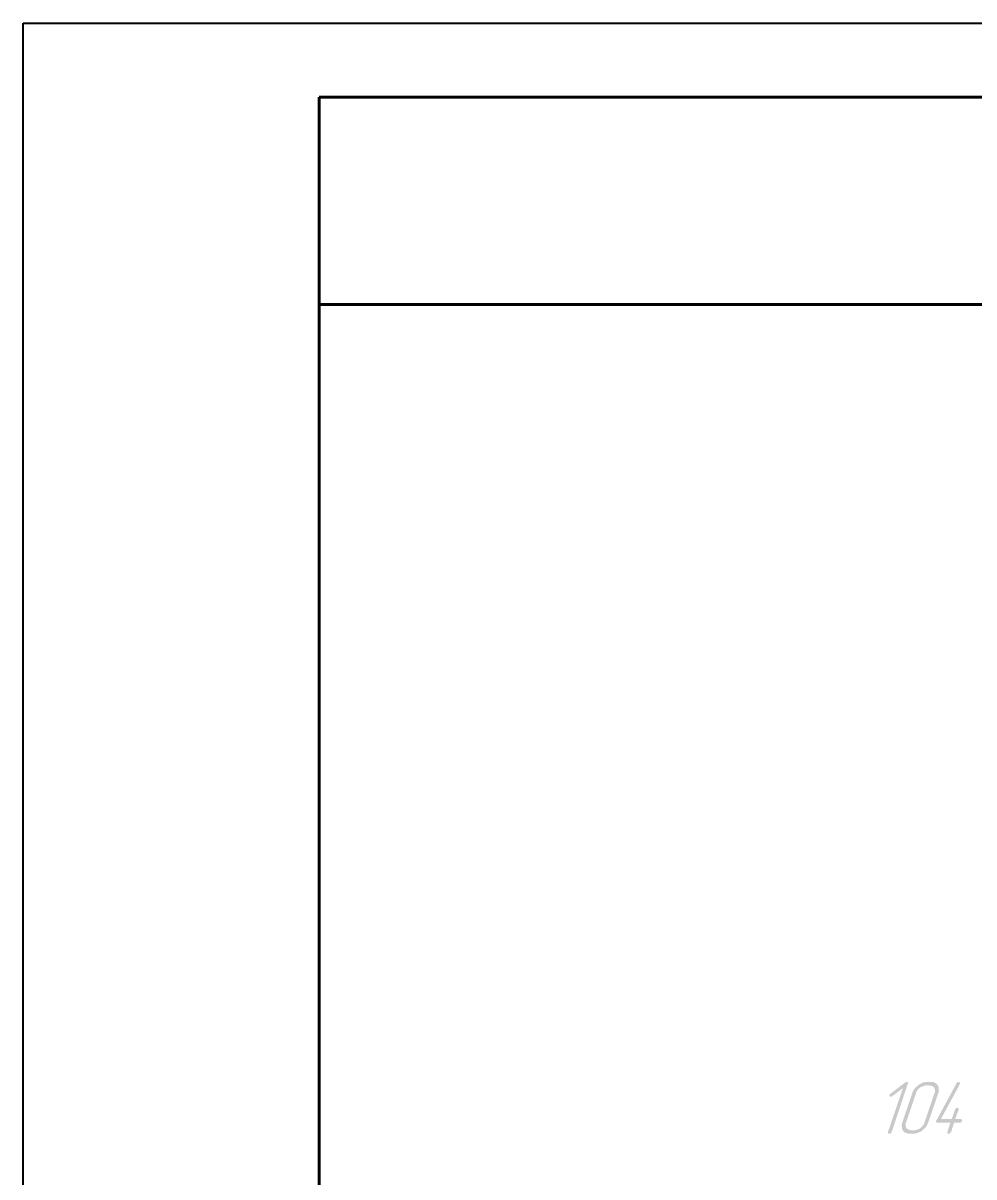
# Model space of a CAD drawing. Extents: x 260 to 1101, y 70 to 664.
# Drawn here: x 260 to 324.2, y 586.1 to 664 of the extents above; entities that cross this region are included whole.
import ezdxf

# ---------------------------------------------------------------- set-up
doc = ezdxf.new("R2010")
doc.units = 0
doc.header["$MEASUREMENT"] = 0
doc.layers.add('KONTUR', color=7, linetype='CONTINUOUS')
doc.layers.add('PDF _Сплошная заливка', color=7, linetype='CONTINUOUS')
doc.layers.add('Основная', color=7, linetype='CONTINUOUS', lineweight=40)

msp = doc.modelspace()

# ---------------------------------------------------------------- hatches: boundary and pattern name
at = {"layer": 'PDF _Сплошная заливка', "transparency": 33554559}
for points in [[(319.693, 592.513), (319.719, 592.513), (319.744, 592.488), (319.744, 592.488), (319.77, 592.462), (319.77, 592.437), (319.744, 592.411), (318.652, 589.135), (318.652, 589.135), (318.627, 589.109), (318.602, 589.084), (318.576, 589.059), (318.576, 589.033), (318.551, 589.033), (318.525, 589.033), (318.475, 589.033), (318.475, 589.033), (318.475, 589.033), (318.449, 589.033), (318.398, 589.059), (318.398, 589.059), (318.398, 589.084), (318.398, 589.109), (318.398, 589.135), (319.414, 592.107), (318.678, 591.548), (318.678, 591.548), (318.652, 591.548), (318.627, 591.522), (318.576, 591.522), (318.576, 591.522), (318.551, 591.522), (318.525, 591.548), (318.5, 591.548), (318.5, 591.573), (318.5, 591.573), (318.5, 591.624), (318.5, 591.649), (318.5, 591.649), (318.525, 591.675), (318.525, 591.7), (318.576, 591.726), (319.566, 592.488), (319.592, 592.488), (319.617, 592.513), (319.643, 592.513), (319.668, 592.513)], [(323.197, 592.513), (323.223, 592.513), (323.248, 592.488), (323.248, 592.488), (323.274, 592.462), (323.274, 592.437), (323.274, 592.411), (323.248, 592.361), (321.979, 590.024), (322.715, 590.024), (322.918, 590.633), (322.918, 590.659), (322.918, 590.659), (322.943, 590.71), (322.969, 590.735), (322.994, 590.735), (322.994, 590.735), (323.02, 590.76), (323.045, 590.76), (323.096, 590.786), (323.096, 590.786), (323.096, 590.76), (323.121, 590.76), (323.147, 590.735), (323.172, 590.735), (323.172, 590.71), (323.172, 590.684), (323.172, 590.633), (322.943, 590.024), (323.35, 590.024), (323.35, 590.024), (323.375, 589.998), (323.4, 589.973), (323.4, 589.973), (323.4, 589.948), (323.426, 589.922), (323.4, 589.897), (323.4, 589.897), (323.4, 589.871), (323.375, 589.846), (323.35, 589.821), (323.35, 589.821), (323.324, 589.795), (323.299, 589.77), (323.248, 589.77), (322.867, 589.77), (322.664, 589.135), (322.639, 589.135), (322.639, 589.109), (322.613, 589.084), (322.588, 589.059), (322.588, 589.033), (322.563, 589.033), (322.537, 589.033), (322.486, 589.033), (322.486, 589.033), (322.461, 589.033), (322.436, 589.033), (322.41, 589.059), (322.41, 589.059), (322.41, 589.084), (322.41, 589.109), (322.41, 589.135), (322.613, 589.77), (321.725, 589.77), (321.699, 589.77), (321.674, 589.795), (321.648, 589.821), (321.648, 589.821), (321.648, 589.846), (321.648, 589.846), (321.648, 589.897), (321.674, 589.922), (323.02, 592.411), (323.02, 592.437), (323.045, 592.462), (323.07, 592.488), (323.096, 592.488), (323.172, 592.513), (323.172, 592.513)]]:
    msp.add_hatch(color=256, dxfattribs=at).paths.add_polyline_path(points)
h = msp.add_hatch(color=256, dxfattribs=at)
h.paths.add_polyline_path([(321.217, 592.284), (320.937, 592.284), (320.887, 592.259), (320.836, 592.259), (320.785, 592.234), (320.709, 592.208), (320.633, 592.183), (320.557, 592.132), (320.557, 592.132), (320.531, 592.107), (320.48, 592.081), (320.455, 592.03), (320.404, 591.98), (320.353, 591.929), (320.328, 591.853), (320.303, 591.776), (319.617, 589.77), (319.617, 589.77), (319.592, 589.744), (319.592, 589.694), (319.592, 589.643), (319.592, 589.592), (319.592, 589.541), (319.617, 589.465), (319.643, 589.414), (319.643, 589.414), (319.668, 589.389), (319.693, 589.363), (319.719, 589.338), (319.77, 589.313), (319.82, 589.287), (319.871, 589.287), (319.947, 589.262), (320.227, 589.262), (320.277, 589.287), (320.328, 589.287), (320.379, 589.313), (320.455, 589.338), (320.531, 589.363), (320.607, 589.414), (320.607, 589.414), (320.633, 589.44), (320.658, 589.465), (320.709, 589.516), (320.76, 589.567), (320.785, 589.617), (320.836, 589.694), (320.861, 589.77), (321.547, 591.776), (321.547, 591.776), (321.572, 591.802), (321.572, 591.853), (321.572, 591.903), (321.572, 591.954), (321.572, 592.005), (321.547, 592.056), (321.521, 592.132), (321.521, 592.132), (321.496, 592.157), (321.471, 592.183), (321.445, 592.208), (321.395, 592.234), (321.344, 592.259), (321.293, 592.259)], flags=0)
h.paths.add_polyline_path([(321.344, 592.513), (321.395, 592.513), (321.471, 592.513), (321.547, 592.462), (321.623, 592.437), (321.699, 592.386), (321.725, 592.335), (321.75, 592.31), (321.75, 592.284), (321.775, 592.259), (321.801, 592.234), (321.826, 592.157), (321.826, 592.081), (321.826, 591.98), (321.826, 591.878), (321.826, 591.827), (321.801, 591.776), (321.115, 589.77), (321.115, 589.77), (321.115, 589.744), (321.115, 589.744), (321.09, 589.719), (321.064, 589.668), (321.039, 589.592), (320.963, 589.516), (320.912, 589.414), (320.811, 589.338), (320.709, 589.236), (320.709, 589.236), (320.709, 589.236), (320.684, 589.211), (320.658, 589.211), (320.633, 589.186), (320.607, 589.16), (320.531, 589.135), (320.43, 589.084), (320.328, 589.059), (320.227, 589.033), (320.176, 589.033), (320.1, 589.033), (319.82, 589.033), (319.82, 589.033), (319.77, 589.033), (319.693, 589.059), (319.617, 589.084), (319.541, 589.109), (319.465, 589.16), (319.439, 589.186), (319.414, 589.236), (319.414, 589.236), (319.414, 589.236), (319.389, 589.287), (319.363, 589.313), (319.338, 589.389), (319.338, 589.465), (319.312, 589.567), (319.338, 589.592), (319.338, 589.643), (319.338, 589.719), (319.363, 589.77), (320.049, 591.776), (320.049, 591.776), (320.049, 591.776), (320.049, 591.802), (320.049, 591.827), (320.1, 591.878), (320.125, 591.954), (320.176, 592.03), (320.252, 592.132), (320.328, 592.208), (320.43, 592.284), (320.43, 592.31), (320.455, 592.31), (320.455, 592.31), (320.48, 592.335), (320.506, 592.361), (320.557, 592.361), (320.633, 592.411), (320.709, 592.462), (320.811, 592.488), (320.937, 592.513), (320.988, 592.513), (321.318, 592.513)], flags=0)

# ---------------------------------------------------------------- linework, layer by layer
at = {"layer": 'KONTUR'}
for p, q in [((260, 70), (260, 664)), ((260, 664), (1101, 664))]:
    msp.add_line(p, q, dxfattribs=at)
at = {"layer": 'Основная'}
for p, q in [((280, 115), (280, 659)), ((1096, 659), (280, 659)), ((350, 645), (280, 645))]:
    msp.add_line(p, q, dxfattribs=at)

doc.saveas('drawing.dxf')
